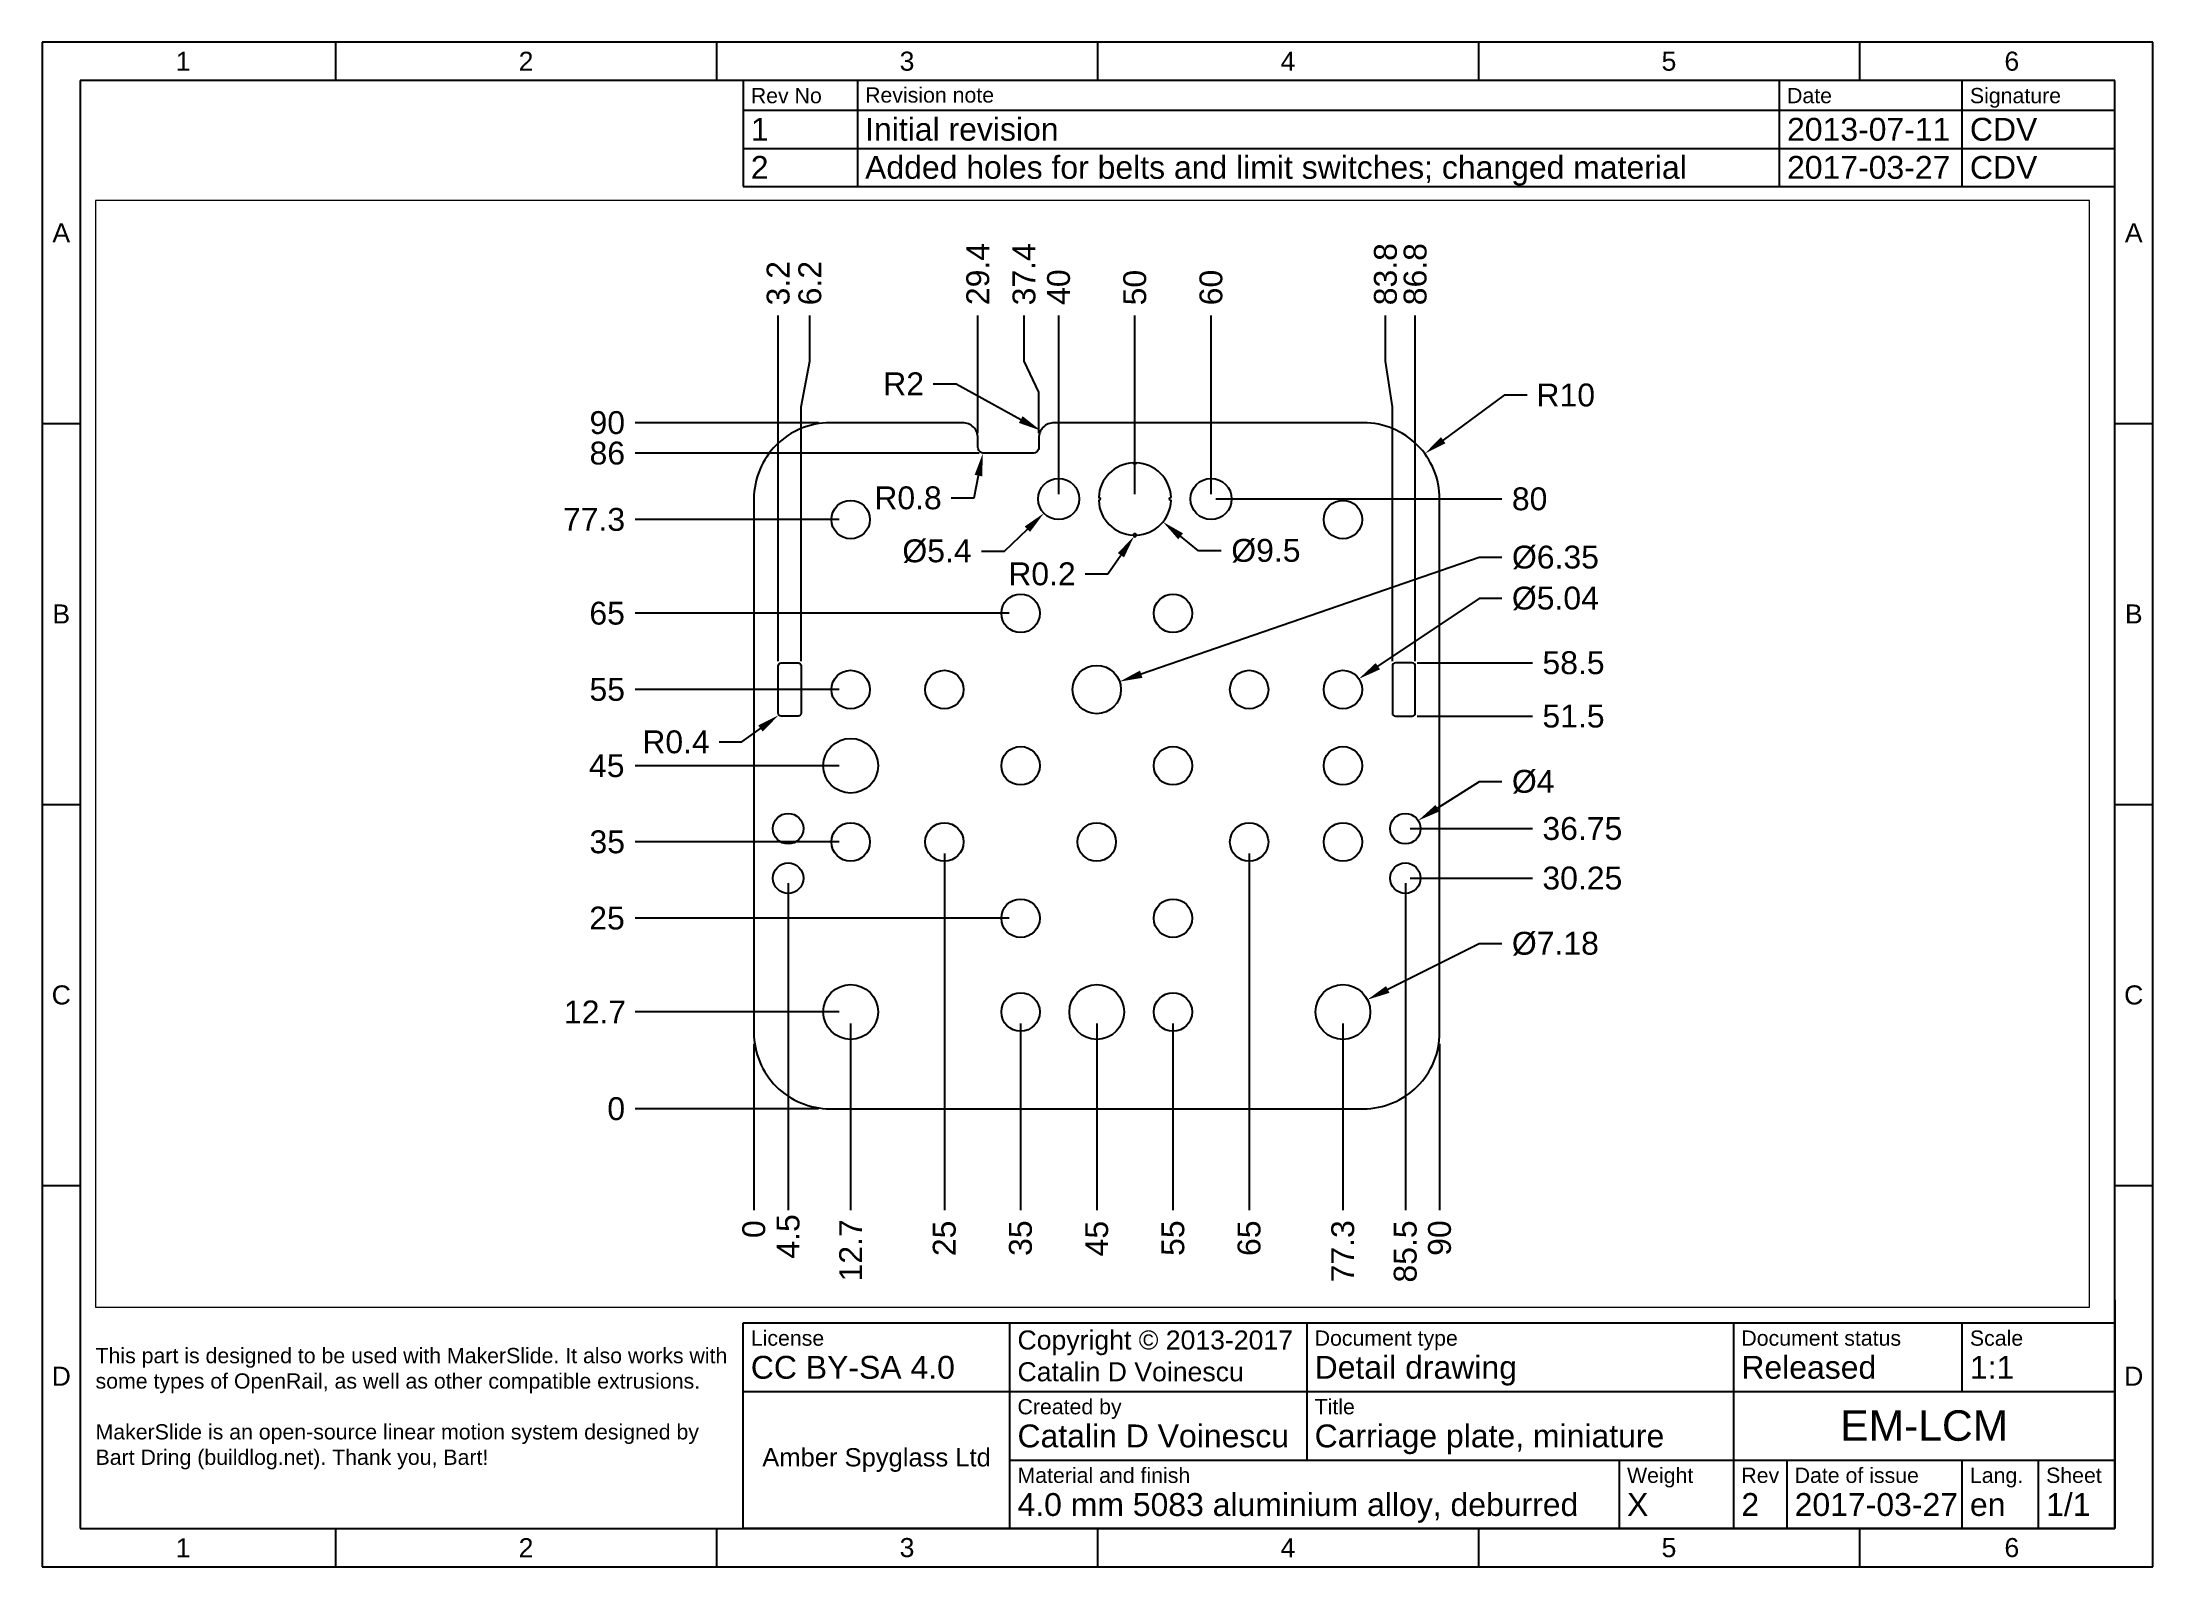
# Paper-space layout 'Sheet1' of a CAD drawing. Header units: millimetres. Extents: x 15 to 292, y 5 to 205.
# The model-space entities are those that its viewports show. They can reach past a viewport. Long polylines and large blocks are cut down to what shows.
import ezdxf

# ---------------------------------------------------------------- set-up
doc = ezdxf.new("R2010")
doc.units = ezdxf.units.MM
doc.layers.add('Dimensions', color=7, linetype='Continuous')
doc.layers.add('Parts', color=7, linetype='Continuous')
doc.styles.get("Standard").update_dxf_attribs({"font": 'arial.ttf'})
doc.dimstyles.new('ASL', dxfattribs={"dimtxt": 3, "dimasz": 3, "dimexe": 1.25, "dimexo": 0.625, "dimgap": 1.5, "dimtad": 0, "dimtoh": 1, "dimdsep": 46, "dimtxsty": 'Standard', "dimcen": 0, "dimazin": 2, "dimtfac": 1, "dimtofl": 0, "dimtmove": 0, "dimatfit": 3, "dimfxl": 1, "dimarcsym": 0})
doc.dimstyles.new('Copy of Standard', dxfattribs={"dimtxt": 3, "dimasz": 3, "dimexe": 3, "dimexo": 1.5, "dimgap": 1.5, "dimtad": 0, "dimtoh": 1, "dimdsep": 46, "dimtxsty": 'Standard', "dimcen": 0, "dimadec": 0, "dimazin": 2, "dimtfac": 1, "dimtofl": 0, "dimtmove": 0, "dimatfit": 3, "dimfxl": 1, "dimtolj": 1, "dimtzin": 0, "dimarcsym": 0})
doc.dimstyles.new('ISO-25', dxfattribs={"dimtxt": 2.5, "dimasz": 2.5, "dimexe": 1.25, "dimexo": 0.625, "dimtad": 1, "dimtxsty": 'Standard', "dimcen": 2.5, "dimadec": 0, "dimazin": 0, "dimtfac": 1, "dimtmove": 0, "dimatfit": 3, "dimfxl": 1, "dimarcsym": 0})

# ---------------------------------------------------------------- blocks, each defined once
blk = doc.blocks.new('*D75')
at = {"layer": 'Defpoints', "color": 0}
for p in [(12.7, 12.7), (0, 0), (12.7, -13.32)]:
    blk.add_point(p, dxfattribs=at)
at = {"layer": 'Dimensions', "color": 0, "lineweight": -2}
blk.add_line((12.7, 11.2), (12.7, -13.32), dxfattribs=at)
at = {"layer": 'Dimensions', "color": 0, "insert": (12.7, -18.57), "char_height": 3, "attachment_point": 5, "rotation": 90}
blk.add_mtext('\\A1;12.7', dxfattribs=at)
blk = doc.blocks.new('*D76')
at = {"layer": 'Defpoints', "color": 0}
for p in [(25, 35), (0, 0), (25, -13.32)]:
    blk.add_point(p, dxfattribs=at)
at = {"layer": 'Dimensions', "color": 0, "lineweight": -2}
blk.add_line((25, 33.5), (25, -13.32), dxfattribs=at)
at = {"layer": 'Dimensions', "color": 0, "insert": (25, -17), "char_height": 3, "attachment_point": 5, "rotation": 90}
blk.add_mtext('\\A1;25', dxfattribs=at)
blk = doc.blocks.new('*D77')
at = {"layer": 'Defpoints', "color": 0}
for p in [(35, 12.7), (0, 0), (35, -13.32)]:
    blk.add_point(p, dxfattribs=at)
at = {"layer": 'Dimensions', "color": 0, "lineweight": -2}
blk.add_line((35, 11.2), (35, -13.32), dxfattribs=at)
at = {"layer": 'Dimensions', "color": 0, "insert": (35, -16.97), "char_height": 3, "attachment_point": 5, "rotation": 90}
blk.add_mtext('\\A1;35', dxfattribs=at)
blk = doc.blocks.new('*D78')
at = {"layer": 'Defpoints', "color": 0}
for p in [(45, 12.7), (0, 0), (45, -13.32)]:
    blk.add_point(p, dxfattribs=at)
at = {"layer": 'Dimensions', "color": 0, "lineweight": -2}
blk.add_line((45, 11.2), (45, -13.32), dxfattribs=at)
at = {"layer": 'Dimensions', "color": 0, "insert": (45, -17.03), "char_height": 3, "attachment_point": 5, "rotation": 90}
blk.add_mtext('\\A1;45', dxfattribs=at)
blk = doc.blocks.new('*D79')
at = {"layer": 'Defpoints', "color": 0}
for p in [(55, 12.7), (0, 0), (55, -13.32)]:
    blk.add_point(p, dxfattribs=at)
at = {"layer": 'Dimensions', "color": 0, "lineweight": -2}
blk.add_line((55, 11.2), (55, -13.32), dxfattribs=at)
at = {"layer": 'Dimensions', "color": 0, "insert": (55, -16.97), "char_height": 3, "attachment_point": 5, "rotation": 90}
blk.add_mtext('\\A1;55', dxfattribs=at)
blk = doc.blocks.new('*D80')
at = {"layer": 'Defpoints', "color": 0}
for p in [(12.7, 12.7), (0, 0), (12.7, -13.32)]:
    blk.add_point(p, dxfattribs=at)
at = {"layer": 'Dimensions', "color": 0, "lineweight": -2}
blk.add_line((12.7, 11.2), (12.7, -13.32), dxfattribs=at)
at = {"layer": 'Dimensions', "color": 0, "insert": (12.7, -18.57), "char_height": 3, "attachment_point": 5, "rotation": 90}
blk.add_mtext('\\A1;12.7', dxfattribs=at)
blk = doc.blocks.new('*D81')
at = {"layer": 'Defpoints', "color": 0}
for p in [(65, 35), (0, 0), (65, -13.32)]:
    blk.add_point(p, dxfattribs=at)
at = {"layer": 'Dimensions', "color": 0, "lineweight": -2}
blk.add_line((65, 33.5), (65, -13.32), dxfattribs=at)
at = {"layer": 'Dimensions', "color": 0, "insert": (65, -16.98), "char_height": 3, "attachment_point": 5, "rotation": 90}
blk.add_mtext('\\A1;65', dxfattribs=at)
blk = doc.blocks.new('*D82')
at = {"layer": 'Defpoints', "color": 0}
for p in [(-15.6, 45), (12.7, 45), (0, 0)]:
    blk.add_point(p, dxfattribs=at)
at = {"layer": 'Dimensions', "color": 0, "lineweight": -2}
blk.add_line((11.2, 45), (-15.6, 45), dxfattribs=at)
at = {"layer": 'Dimensions', "color": 0, "insert": (-19.31, 45), "char_height": 3, "attachment_point": 5}
blk.add_mtext('\\A1;45', dxfattribs=at)
blk = doc.blocks.new('*D72')
at = {"layer": 'Defpoints', "color": 0}
for p in [(88.05, 85.94), (80, 80)]:
    blk.add_point(p, dxfattribs=at)
at = {"layer": 'Dimensions', "color": 0, "lineweight": -2}
for p, q in [((98.47, 93.62), (90.46, 87.72)), ((101.47, 93.62), (98.47, 93.62))]:
    blk.add_line(p, q, dxfattribs=at)
at = {"layer": 'Dimensions', "color": 0}
blk.add_solid([(90.17, 88.12), (90.76, 87.31), (88.05, 85.94)], dxfattribs=at)
at = {"layer": 'Dimensions', "color": 0, "insert": (106.55, 93.62), "char_height": 3, "attachment_point": 5}
blk.add_mtext('\\A1;R10', dxfattribs=at)
blk = doc.blocks.new('*D83')
at = {"layer": 'Defpoints', "color": 0}
for p in [(77.3, 12.7), (0, 0), (77.3, -13.32)]:
    blk.add_point(p, dxfattribs=at)
at = {"layer": 'Dimensions', "color": 0, "lineweight": -2}
blk.add_line((77.3, 11.2), (77.3, -13.32), dxfattribs=at)
at = {"layer": 'Dimensions', "color": 0, "insert": (77.3, -18.7), "char_height": 3, "attachment_point": 5, "rotation": 90}
blk.add_mtext('\\A1;77.3', dxfattribs=at)
blk = doc.blocks.new('*D84')
at = {"layer": 'Defpoints', "color": 0}
for p in [(0, 10), (0, 0), (0, -13.32)]:
    blk.add_point(p, dxfattribs=at)
at = {"layer": 'Dimensions', "color": 0, "lineweight": -2}
blk.add_line((0, 8.5), (0, -13.32), dxfattribs=at)
at = {"layer": 'Dimensions', "color": 0, "insert": (0, -15.79), "char_height": 3, "attachment_point": 5, "rotation": 90}
blk.add_mtext('\\A1;0', dxfattribs=at)
blk = doc.blocks.new('*D85')
at = {"layer": 'Defpoints', "color": 0}
for p in [(90, 10), (0, 0), (90, -13.32)]:
    blk.add_point(p, dxfattribs=at)
at = {"layer": 'Dimensions', "color": 0, "lineweight": -2}
blk.add_line((90, 8.5), (90, -13.32), dxfattribs=at)
at = {"layer": 'Dimensions', "color": 0, "insert": (90, -16.96), "char_height": 3, "attachment_point": 5, "rotation": 90}
blk.add_mtext('\\A1;90', dxfattribs=at)
blk = doc.blocks.new('*D86')
at = {"layer": 'Defpoints', "color": 0}
for p in [(-15.6, 0), (0, 0), (10, 0)]:
    blk.add_point(p, dxfattribs=at)
at = {"layer": 'Dimensions', "color": 0, "lineweight": -2}
blk.add_line((8.5, 0), (-15.6, 0), dxfattribs=at)
at = {"layer": 'Dimensions', "color": 0, "insert": (-18.07, 0), "char_height": 3, "attachment_point": 5}
blk.add_mtext('\\A1;0', dxfattribs=at)
blk = doc.blocks.new('*D87')
at = {"layer": 'Defpoints', "color": 0}
for p in [(-15.6, 12.7), (12.7, 12.7), (0, 0)]:
    blk.add_point(p, dxfattribs=at)
at = {"layer": 'Dimensions', "color": 0, "lineweight": -2}
blk.add_line((11.2, 12.7), (-15.6, 12.7), dxfattribs=at)
at = {"layer": 'Dimensions', "color": 0, "insert": (-20.85, 12.7), "char_height": 3, "attachment_point": 5}
blk.add_mtext('\\A1;12.7', dxfattribs=at)
blk = doc.blocks.new('*D88')
at = {"layer": 'Defpoints', "color": 0}
for p in [(-15.6, 35), (12.7, 35), (0, 0)]:
    blk.add_point(p, dxfattribs=at)
at = {"layer": 'Dimensions', "color": 0, "lineweight": -2}
blk.add_line((11.2, 35), (-15.6, 35), dxfattribs=at)
at = {"layer": 'Dimensions', "color": 0, "insert": (-19.25, 35), "char_height": 3, "attachment_point": 5}
blk.add_mtext('\\A1;35', dxfattribs=at)
blk = doc.blocks.new('*D89')
at = {"layer": 'Defpoints', "color": 0}
for p in [(-15.6, 25), (35, 25), (0, 0)]:
    blk.add_point(p, dxfattribs=at)
at = {"layer": 'Dimensions', "color": 0, "lineweight": -2}
blk.add_line((33.5, 25), (-15.6, 25), dxfattribs=at)
at = {"layer": 'Dimensions', "color": 0, "insert": (-19.28, 25), "char_height": 3, "attachment_point": 5}
blk.add_mtext('\\A1;25', dxfattribs=at)
blk = doc.blocks.new('*D90')
at = {"layer": 'Defpoints', "color": 0}
for p in [(-15.6, 55), (12.7, 55), (0, 0)]:
    blk.add_point(p, dxfattribs=at)
at = {"layer": 'Dimensions', "color": 0, "lineweight": -2}
blk.add_line((11.2, 55), (-15.6, 55), dxfattribs=at)
at = {"layer": 'Dimensions', "color": 0, "insert": (-19.25, 55), "char_height": 3, "attachment_point": 5}
blk.add_mtext('\\A1;55', dxfattribs=at)
blk = doc.blocks.new('*D91')
at = {"layer": 'Defpoints', "color": 0}
for p in [(-15.6, 65), (35, 65), (0, 0)]:
    blk.add_point(p, dxfattribs=at)
at = {"layer": 'Dimensions', "color": 0, "lineweight": -2}
blk.add_line((33.5, 65), (-15.6, 65), dxfattribs=at)
at = {"layer": 'Dimensions', "color": 0, "insert": (-19.26, 65), "char_height": 3, "attachment_point": 5}
blk.add_mtext('\\A1;65', dxfattribs=at)
blk = doc.blocks.new('*D92')
at = {"layer": 'Defpoints', "color": 0}
for p in [(-15.6, 77.3), (12.7, 77.3), (0, 0)]:
    blk.add_point(p, dxfattribs=at)
at = {"layer": 'Dimensions', "color": 0, "lineweight": -2}
blk.add_line((11.2, 77.3), (-15.6, 77.3), dxfattribs=at)
at = {"layer": 'Dimensions', "color": 0, "insert": (-20.98, 77.3), "char_height": 3, "attachment_point": 5}
blk.add_mtext('\\A1;77.3', dxfattribs=at)
blk = doc.blocks.new('*D93')
at = {"layer": 'Defpoints', "color": 0}
for p in [(-15.6, 90), (10, 90), (0, 0)]:
    blk.add_point(p, dxfattribs=at)
at = {"layer": 'Dimensions', "color": 0, "lineweight": -2}
blk.add_line((8.5, 90), (-15.6, 90), dxfattribs=at)
at = {"layer": 'Dimensions', "color": 0, "insert": (-19.24, 90), "char_height": 3, "attachment_point": 5}
blk.add_mtext('\\A1;90', dxfattribs=at)
blk = doc.blocks.new('*D94')
at = {"layer": 'Defpoints', "color": 0}
for p in [(79.4, 56.4), (75.2, 53.6)]:
    blk.add_point(p, dxfattribs=at)
at = {"layer": 'Dimensions', "color": 0, "lineweight": -2}
for p, q in [((95.17, 66.94), (81.89, 58.07)), ((98.17, 66.94), (95.17, 66.94))]:
    blk.add_line(p, q, dxfattribs=at)
at = {"layer": 'Dimensions', "color": 0}
blk.add_solid([(81.61, 58.48), (82.17, 57.65), (79.4, 56.4)], dxfattribs=at)
at = {"layer": 'Dimensions', "color": 0, "insert": (105.19, 66.94), "char_height": 3, "attachment_point": 5}
blk.add_mtext('\\A1;%%c5.04', dxfattribs=at)
blk = doc.blocks.new('*D99')
at = {"layer": 'Defpoints', "color": 0}
for p in [(86.4, 58.5), (102.17, 58.5), (0, 0)]:
    blk.add_point(p, dxfattribs=at)
at = {"layer": 'Dimensions', "color": 0, "lineweight": -2}
blk.add_line((87.03, 58.5), (102.17, 58.5), dxfattribs=at)
at = {"layer": 'Dimensions', "color": 0, "insert": (107.57, 58.5), "char_height": 3, "attachment_point": 5}
blk.add_mtext('58.5', dxfattribs=at)
blk = doc.blocks.new('*D100')
at = {"layer": 'Defpoints', "color": 0}
for p in [(86.4, 51.5), (102.17, 51.5), (0, 0)]:
    blk.add_point(p, dxfattribs=at)
at = {"layer": 'Dimensions', "color": 0, "lineweight": -2}
blk.add_line((87.03, 51.5), (102.17, 51.5), dxfattribs=at)
at = {"layer": 'Dimensions', "color": 0, "insert": (107.57, 51.5), "char_height": 3, "attachment_point": 5}
blk.add_mtext('51.5', dxfattribs=at)
blk = doc.blocks.new('*D101')
at = {"layer": 'Defpoints', "color": 0}
for p in [(85.5, 36.75), (102.17, 36.75), (0, 0)]:
    blk.add_point(p, dxfattribs=at)
at = {"layer": 'Dimensions', "color": 0, "lineweight": -2}
blk.add_line((86.12, 36.75), (102.17, 36.75), dxfattribs=at)
at = {"layer": 'Dimensions', "color": 0, "insert": (108.73, 36.75), "char_height": 3, "attachment_point": 5}
blk.add_mtext('36.75', dxfattribs=at)
blk = doc.blocks.new('*D102')
at = {"layer": 'Defpoints', "color": 0}
for p in [(85.5, 30.25), (102.17, 30.25), (0, 0)]:
    blk.add_point(p, dxfattribs=at)
at = {"layer": 'Dimensions', "color": 0, "lineweight": -2}
blk.add_line((86.12, 30.25), (102.17, 30.25), dxfattribs=at)
at = {"layer": 'Dimensions', "color": 0, "insert": (108.73, 30.25), "char_height": 3, "attachment_point": 5}
blk.add_mtext('30.25', dxfattribs=at)
blk = doc.blocks.new('*D107')
at = {"layer": 'Defpoints', "color": 0}
for p in [(3.2, 104.09), (3.2, 58.1), (0, 0)]:
    blk.add_point(p, dxfattribs=at)
at = {"layer": 'Dimensions', "color": 0, "lineweight": -2}
blk.add_line((3.2, 58.72), (3.2, 104.09), dxfattribs=at)
at = {"layer": 'Dimensions', "color": 0, "insert": (3.2, 108.3), "char_height": 3, "attachment_point": 5, "rotation": 90}
blk.add_mtext('3.2', dxfattribs=at)
blk = doc.blocks.new('*D108')
at = {"layer": 'Defpoints', "color": 0}
for p in [(7.36, 104.09), (6.2, 58.1), (0, 0)]:
    blk.add_point(p, dxfattribs=at)
at = {"layer": 'Dimensions', "color": 0, "lineweight": -2}
for p, q in [((7.36, 98.09), (7.36, 104.09)), ((6.2, 92.09), (7.36, 98.09)), ((6.2, 58.72), (6.2, 92.09))]:
    blk.add_line(p, q, dxfattribs=at)
at = {"layer": 'Dimensions', "color": 0, "insert": (7.36, 108.32), "char_height": 3, "attachment_point": 5, "rotation": 90}
blk.add_mtext('6.2', dxfattribs=at)
blk = doc.blocks.new('*D113')
at = {"layer": 'Defpoints', "color": 0}
for p in [(82.9, 104.09), (83.8, 58.1), (0, 0)]:
    blk.add_point(p, dxfattribs=at)
at = {"layer": 'Dimensions', "color": 0, "lineweight": -2}
for p, q in [((82.9, 98.09), (82.9, 104.09)), ((83.8, 92.09), (82.9, 98.09)), ((83.8, 58.72), (83.8, 92.09))]:
    blk.add_line(p, q, dxfattribs=at)
at = {"layer": 'Dimensions', "color": 0, "insert": (82.9, 109.49), "char_height": 3, "attachment_point": 5, "rotation": 90}
blk.add_mtext('83.8', dxfattribs=at)
blk = doc.blocks.new('*D114')
at = {"layer": 'Defpoints', "color": 0}
for p in [(86.8, 104.09), (86.8, 58.1), (0, 0)]:
    blk.add_point(p, dxfattribs=at)
at = {"layer": 'Dimensions', "color": 0, "lineweight": -2}
blk.add_line((86.8, 58.72), (86.8, 104.09), dxfattribs=at)
at = {"layer": 'Dimensions', "color": 0, "insert": (86.8, 109.49), "char_height": 3, "attachment_point": 5, "rotation": 90}
blk.add_mtext('86.8', dxfattribs=at)
blk = doc.blocks.new('*D121')
at = {"layer": 'Defpoints', "color": 0}
for p in [(3.28, 51.66), (3.6, 51.9)]:
    blk.add_point(p, dxfattribs=at)
at = {"layer": 'Dimensions', "color": 0, "lineweight": -2}
for p, q in [((-1.57, 48.12), (0.85, 49.89)), ((-4.57, 48.12), (-1.57, 48.12))]:
    blk.add_line(p, q, dxfattribs=at)
at = {"layer": 'Dimensions', "color": 0}
blk.add_solid([(1.15, 49.49), (0.56, 50.3), (3.28, 51.66)], dxfattribs=at)
at = {"layer": 'Dimensions', "color": 0, "insert": (-10.22, 48.12), "char_height": 3, "attachment_point": 5}
blk.add_mtext('R0.4', dxfattribs=at)
blk = doc.blocks.new('*D124')
at = {"layer": 'Defpoints', "color": 0}
for p in [(48, 56.04), (42, 53.96)]:
    blk.add_point(p, dxfattribs=at)
at = {"layer": 'Dimensions', "color": 0, "lineweight": -2}
for p, q in [((95.17, 72.32), (50.84, 57.02)), ((98.17, 72.32), (95.17, 72.32))]:
    blk.add_line(p, q, dxfattribs=at)
at = {"layer": 'Dimensions', "color": 0}
blk.add_solid([(50.67, 57.49), (51, 56.54), (48, 56.04)], dxfattribs=at)
at = {"layer": 'Dimensions', "color": 0, "insert": (105.2, 72.32), "char_height": 3, "attachment_point": 5}
blk.add_mtext('%%c6.35', dxfattribs=at)
blk = doc.blocks.new('*D125')
at = {"layer": 'Defpoints', "color": 0}
for p in [(80.51, 14.31), (74.09, 11.09)]:
    blk.add_point(p, dxfattribs=at)
at = {"layer": 'Dimensions', "color": 0, "lineweight": -2}
for p, q in [((95.17, 21.66), (83.19, 15.65)), ((98.17, 21.66), (95.17, 21.66))]:
    blk.add_line(p, q, dxfattribs=at)
at = {"layer": 'Dimensions', "color": 0}
blk.add_solid([(82.97, 16.1), (83.42, 15.21), (80.51, 14.31)], dxfattribs=at)
at = {"layer": 'Dimensions', "color": 0, "insert": (105.19, 21.66), "char_height": 3, "attachment_point": 5}
blk.add_mtext('%%c7.18', dxfattribs=at)
blk = doc.blocks.new('*D126')
at = {"layer": 'Defpoints', "color": 0}
for p in [(29.4, 104.09), (29.4, 88), (0, 0)]:
    blk.add_point(p, dxfattribs=at)
at = {"layer": 'Dimensions', "color": 0, "lineweight": -2}
blk.add_line((29.4, 88.62), (29.4, 104.09), dxfattribs=at)
at = {"layer": 'Dimensions', "color": 0, "insert": (29.4, 109.51), "char_height": 3, "attachment_point": 5, "rotation": 90}
blk.add_mtext('29.4', dxfattribs=at)
blk = doc.blocks.new('*D127')
at = {"layer": 'Defpoints', "color": 0}
for p in [(35.46, 104.09), (37.4, 88), (0, 0)]:
    blk.add_point(p, dxfattribs=at)
at = {"layer": 'Dimensions', "color": 0, "lineweight": -2}
for p, q in [((35.46, 98.09), (35.46, 104.09)), ((37.4, 94), (35.46, 98.09)), ((37.4, 88.62), (37.4, 94))]:
    blk.add_line(p, q, dxfattribs=at)
at = {"layer": 'Dimensions', "color": 0, "insert": (35.46, 109.48), "char_height": 3, "attachment_point": 5, "rotation": 90}
blk.add_mtext('37.4', dxfattribs=at)
blk = doc.blocks.new('*D128')
at = {"layer": 'Defpoints', "color": 0}
for p in [(-15.6, 86), (30.2, 86), (0, 0)]:
    blk.add_point(p, dxfattribs=at)
at = {"layer": 'Dimensions', "color": 0, "lineweight": -2}
blk.add_line((29.57, 86), (-15.6, 86), dxfattribs=at)
at = {"layer": 'Dimensions', "color": 0, "insert": (-19.24, 86), "char_height": 3, "attachment_point": 5}
blk.add_mtext('86', dxfattribs=at)
blk = doc.blocks.new('*D130')
at = {"layer": 'Defpoints', "color": 0}
for p in [(40, 104.09), (40, 80), (0, 0)]:
    blk.add_point(p, dxfattribs=at)
at = {"layer": 'Dimensions', "color": 0, "lineweight": -2}
blk.add_line((40, 80.62), (40, 104.09), dxfattribs=at)
at = {"layer": 'Dimensions', "color": 0, "insert": (40, 107.79), "char_height": 3, "attachment_point": 5, "rotation": 90}
blk.add_mtext('40', dxfattribs=at)
blk = doc.blocks.new('*D131')
at = {"layer": 'Defpoints', "color": 0}
for p in [(50, 104.09), (50, 80), (0, 0)]:
    blk.add_point(p, dxfattribs=at)
at = {"layer": 'Dimensions', "color": 0, "lineweight": -2}
blk.add_line((50, 80.62), (50, 104.09), dxfattribs=at)
at = {"layer": 'Dimensions', "color": 0, "insert": (50, 107.73), "char_height": 3, "attachment_point": 5, "rotation": 90}
blk.add_mtext('50', dxfattribs=at)
blk = doc.blocks.new('*D132')
at = {"layer": 'Defpoints', "color": 0}
for p in [(60, 104.09), (60, 80), (0, 0)]:
    blk.add_point(p, dxfattribs=at)
at = {"layer": 'Dimensions', "color": 0, "lineweight": -2}
blk.add_line((60, 80.62), (60, 104.09), dxfattribs=at)
at = {"layer": 'Dimensions', "color": 0, "insert": (60, 107.74), "char_height": 3, "attachment_point": 5, "rotation": 90}
blk.add_mtext('60', dxfattribs=at)
blk = doc.blocks.new('*D133')
at = {"layer": 'Defpoints', "color": 0}
for p in [(60, 80), (98.17, 80), (0, 0)]:
    blk.add_point(p, dxfattribs=at)
at = {"layer": 'Dimensions', "color": 0, "lineweight": -2}
blk.add_line((60.63, 80), (98.17, 80), dxfattribs=at)
at = {"layer": 'Dimensions', "color": 0, "insert": (101.81, 80), "char_height": 3, "attachment_point": 5}
blk.add_mtext('80', dxfattribs=at)
blk = doc.blocks.new('*D134')
at = {"layer": 'Defpoints', "color": 0}
for p in [(30.05, 86.01), (30.2, 86.8)]:
    blk.add_point(p, dxfattribs=at)
at = {"layer": 'Dimensions', "color": 0, "lineweight": -2}
for p, q in [((28.9, 80.13), (29.47, 83.07)), ((25.9, 80.13), (28.9, 80.13))]:
    blk.add_line(p, q, dxfattribs=at)
at = {"layer": 'Dimensions', "color": 0}
blk.add_solid([(29.96, 82.97), (28.98, 83.17), (30.05, 86.01)], dxfattribs=at)
at = {"layer": 'Dimensions', "color": 0, "insert": (20.23, 80.13), "char_height": 3, "attachment_point": 5}
blk.add_mtext('R0.8', dxfattribs=at)
blk = doc.blocks.new('*D135')
at = {"layer": 'Defpoints', "color": 0}
for p in [(37.65, 88.97), (39.4, 88)]:
    blk.add_point(p, dxfattribs=at)
at = {"layer": 'Dimensions', "color": 0, "lineweight": -2}
for p, q in [((23.55, 95.11), (26.55, 95.11)), ((26.55, 95.11), (35.03, 90.42))]:
    blk.add_line(p, q, dxfattribs=at)
at = {"layer": 'Dimensions', "color": 0}
blk.add_solid([(34.78, 89.98), (35.27, 90.86), (37.65, 88.97)], dxfattribs=at)
at = {"layer": 'Dimensions', "color": 0, "insert": (19.65, 95.11), "char_height": 3, "attachment_point": 5}
blk.add_mtext('R2', dxfattribs=at)
blk = doc.blocks.new('*D136')
at = {"layer": 'Defpoints', "color": 0}
for p in [(41.94, 81.87), (38.06, 78.13)]:
    blk.add_point(p, dxfattribs=at)
at = {"layer": 'Dimensions', "color": 0, "lineweight": -2}
for p, q in [((32.88, 73.14), (35.9, 76.04)), ((29.88, 73.14), (32.88, 73.14))]:
    blk.add_line(p, q, dxfattribs=at)
at = {"layer": 'Dimensions', "color": 0}
blk.add_solid([(36.24, 75.68), (35.55, 76.4), (38.06, 78.13)], dxfattribs=at)
at = {"layer": 'Dimensions', "color": 0, "insert": (24.03, 73.14), "char_height": 3, "attachment_point": 5}
blk.add_mtext('%%c5.4', dxfattribs=at)
blk = doc.blocks.new('*D139')
at = {"layer": 'Defpoints', "color": 0}
for p in [(4.5, 30.25), (0, 0), (4.5, -13.32)]:
    blk.add_point(p, dxfattribs=at)
at = {"layer": 'Dimensions', "color": 0, "lineweight": -2}
blk.add_line((4.5, 29.62), (4.5, -13.32), dxfattribs=at)
at = {"layer": 'Dimensions', "color": 0, "insert": (4.5, -16.74), "char_height": 3, "attachment_point": 5, "rotation": 90}
blk.add_mtext('4.5', dxfattribs=at)
blk = doc.blocks.new('*D140')
at = {"layer": 'Defpoints', "color": 0}
for p in [(85.5, 30.25), (0, 0), (85.5, -13.32)]:
    blk.add_point(p, dxfattribs=at)
at = {"layer": 'Dimensions', "color": 0, "lineweight": -2}
blk.add_line((85.5, 29.62), (85.5, -13.32), dxfattribs=at)
at = {"layer": 'Dimensions', "color": 0, "insert": (85.5, -18.72), "char_height": 3, "attachment_point": 5, "rotation": 90}
blk.add_mtext('85.5', dxfattribs=at)
blk = doc.blocks.new('*D144')
at = {"layer": 'Defpoints', "color": 0}
for p in [(49.89, 75.09), (50, 75.25)]:
    blk.add_point(p, dxfattribs=at)
at = {"layer": 'Dimensions', "color": 0, "lineweight": -2}
for p, q in [((46.46, 70.16), (48.17, 72.62)), ((43.46, 70.16), (46.46, 70.16))]:
    blk.add_line(p, q, dxfattribs=at)
blk.add_arc((50, 75.25), 0.2, 178.7937, 55.1725, dxfattribs=at)
at = {"layer": 'Dimensions', "color": 0}
blk.add_solid([(48.58, 72.34), (47.76, 72.91), (49.89, 75.09)], dxfattribs=at)
at = {"layer": 'Dimensions', "color": 0, "insert": (37.81, 70.16), "char_height": 3, "attachment_point": 5}
blk.add_mtext('\\A1;R0.2', dxfattribs=at)
blk = doc.blocks.new('*D145')
at = {"layer": 'Defpoints', "color": 0}
for p in [(46.32, 83), (53.68, 77)]:
    blk.add_point(p, dxfattribs=at)
at = {"layer": 'Dimensions', "color": 0, "lineweight": -2}
for p, q in [((58.33, 73.2), (56, 75.1)), ((61.33, 73.2), (58.33, 73.2))]:
    blk.add_line(p, q, dxfattribs=at)
at = {"layer": 'Dimensions', "color": 0}
blk.add_solid([(56.32, 75.49), (55.69, 74.71), (53.68, 77)], dxfattribs=at)
at = {"layer": 'Dimensions', "color": 0, "insert": (67.2, 73.2), "char_height": 3, "attachment_point": 5}
blk.add_mtext('\\A1;%%c9.5', dxfattribs=at)
blk = doc.blocks.new('*D146')
at = {"layer": 'Defpoints', "color": 0}
for p in [(87.19, 37.82), (83.81, 35.68)]:
    blk.add_point(p, dxfattribs=at)
at = {"layer": 'Dimensions', "color": 0, "lineweight": -2}
for p, q in [((95.17, 42.9), (89.72, 39.44)), ((98.17, 42.9), (95.17, 42.9))]:
    blk.add_line(p, q, dxfattribs=at)
at = {"layer": 'Dimensions', "color": 0}
blk.add_solid([(89.45, 39.86), (89.99, 39.01), (87.19, 37.82)], dxfattribs=at)
at = {"layer": 'Dimensions', "color": 0, "insert": (102.28, 42.9), "char_height": 3, "attachment_point": 5}
blk.add_mtext('%%c4', dxfattribs=at)

msp = doc.modelspace()

# ---------------------------------------------------------------- linework, layer by layer
at = {"layer": 'Parts'}
for points in [[(27.4, 90), (10, 90, 0.4142136), (0, 80), (0, 10, 0.4142136), (10, 0), (80, 0, 0.4142136), (90, 10), (90, 80, 0.4142136), (80, 90), (39.4, 90, 0.4142136), (37.4, 88), (37.4, 86.8, -0.4142136), (36.6, 86), (30.2, 86, -0.4142136), (29.4, 86.8), (29.4, 88, 0.4142136)], [(54.746, 80.2, 0.3897567), (50.2, 84.746, -0.9791644), (49.8, 84.746, 0.3897567), (45.254, 80.2, -0.9791644), (45.254, 79.8, 0.3897567), (49.8, 75.254, -0.9791644), (50.2, 75.254, 0.3897567), (54.746, 79.8, -0.9791644)], [(5.8, 51.5), (3.6, 51.5, -0.4142136), (3.2, 51.9), (3.2, 58.1, -0.4142136), (3.6, 58.5), (5.8, 58.5, -0.4142136), (6.2, 58.1), (6.2, 51.9, -0.4142136)], [(84.2, 51.5), (86.4, 51.5, 0.4142136), (86.8, 51.9), (86.8, 58.1, 0.4142136), (86.4, 58.5), (84.2, 58.5, 0.4142136), (83.8, 58.1), (83.8, 51.9, 0.4142136)]]:
    msp.add_lwpolyline(points, format="xyb", close=True, dxfattribs=at)
for centre, radius in [((40, 80), 2.7), ((60, 80), 2.7), ((12.7, 77.3), 2.52), ((77.3, 77.3), 2.52), ((35, 65), 2.52), ((55, 65), 2.52), ((45, 55), 3.175), ((12.7, 55), 2.52), ((25, 55), 2.52), ((65, 55), 2.52), ((77.3, 55), 2.52), ((12.7, 45), 3.59), ((35, 45), 2.52), ((55, 45), 2.52), ((77.3, 45), 2.52), ((4.5, 36.75), 2), ((12.7, 35), 2.52), ((25, 35), 2.52), ((45, 35), 2.52), ((65, 35), 2.52), ((77.3, 35), 2.52), ((85.5, 36.75), 2), ((4.5, 30.25), 2), ((85.5, 30.25), 2), ((35, 25), 2.52), ((55, 25), 2.52), ((12.7, 12.7), 3.59), ((35, 12.7), 2.52), ((45, 12.7), 3.59), ((55, 12.7), 2.52), ((77.3, 12.7), 3.59)]:
    msp.add_circle(centre, radius, dxfattribs=at)

# ---------------------------------------------------------------- dimensions: what is measured, and where the dimension line sits
at = {"layer": 'Dimensions'}
for feature_location, offset, dtype, dimstyle, picture, middle in [((29.4, 88), (0, 16.094), 1, 'ASL', '*D126', (29.4, 109.506)), ((83.8, 58.1), (-0.902, 45.994), 1, 'ASL', '*D113', (82.898, 109.491)), ((86.8, 58.1), (0, 45.994), 1, 'ASL', '*D114', (86.8, 109.491)), ((37.4, 88), (-1.942, 16.094), 1, 'ASL', '*D127', (35.458, 109.479)), ((6.2, 58.1), (1.163, 45.994), 1, 'ASL', '*D108', (7.363, 108.315)), ((3.2, 58.1), (0, 45.994), 1, 'ASL', '*D107', (3.2, 108.305)), ((40, 80), (0, 24.094), 1, 'ASL', '*D130', (40, 107.795)), ((60, 80), (0, 24.094), 1, 'ASL', '*D132', (60, 107.744)), ((50, 80), (0, 24.094), 1, 'ASL', '*D131', (50, 107.735)), ((10, 90), (-25.595, 0), 0, 'Copy of Standard', '*D93', (-19.236, 90)), ((30.2, 86), (-45.795, 0), 0, 'ASL', '*D128', (-19.243, 86)), ((60, 80), (38.167, 0), 0, 'ASL', '*D133', (101.809, 80)), ((12.7, 77.3), (-28.295, 0), 0, 'Copy of Standard', '*D92', (-20.976, 77.3)), ((35, 65), (-50.595, 0), 0, 'Copy of Standard', '*D91', (-19.261, 65)), ((86.4, 58.5), (15.766, 0), 0, 'ASL', '*D99', (107.569, 58.5)), ((12.7, 55), (-28.295, 0), 0, 'Copy of Standard', '*D90', (-19.252, 55)), ((86.4, 51.5), (15.766, 0), 0, 'ASL', '*D100', (107.569, 51.5)), ((12.7, 45), (-28.295, 0), 0, 'Copy of Standard', '*D82', (-19.312, 45)), ((12.7, 35), (-28.295, 0), 0, 'Copy of Standard', '*D88', (-19.251, 35)), ((85.5, 36.75), (16.666, 0), 0, 'ASL', '*D101', (108.731, 36.75)), ((25, 35), (0, -48.318), 1, 'Copy of Standard', '*D76', (25, -17)), ((65, 35), (0, -48.318), 1, 'Copy of Standard', '*D81', (65, -16.984)), ((85.5, 30.25), (16.666, 0), 0, 'ASL', '*D102', (108.731, 30.25)), ((4.5, 30.25), (0, -43.568), 1, 'ISO-25', '*D139', (4.5, -16.742)), ((85.5, 30.25), (0, -43.568), 1, 'ASL', '*D140', (85.5, -18.722)), ((35, 25), (-50.595, 0), 0, 'Copy of Standard', '*D89', (-19.278, 25)), ((12.7, 12.7), (-28.295, 0), 0, 'Copy of Standard', '*D87', (-20.845, 12.7)), ((12.7, 12.7), (0, -26.018), 1, 'Copy of Standard', '*D75', (12.7, -18.568)), ((35, 12.7), (0, -26.018), 1, 'Copy of Standard', '*D77', (35, -16.973)), ((45, 12.7), (0, -26.018), 1, 'Copy of Standard', '*D78', (45, -17.035)), ((55, 12.7), (0, -26.018), 1, 'Copy of Standard', '*D79', (55, -16.975)), ((12.7, 12.7), (0, -26.018), 1, 'Copy of Standard', '*D80', (12.7, -18.568)), ((77.3, 12.7), (0, -26.018), 1, 'Copy of Standard', '*D83', (77.3, -18.698)), ((0, 10), (0, -23.317975363), 1, 'Copy of Standard', '*D84', (0, -15.794475363)), ((90, 10), (0, -23.318), 1, 'Copy of Standard', '*D85', (90, -16.958)), ((10, 0), (-25.595448166, 0), 0, 'Copy of Standard', '*D86', (-18.071948166, 0))]:
    dim = msp.add_ordinate_dim(feature_location=feature_location, offset=offset, dtype=dtype, origin=(0, 0), dimstyle=dimstyle, dxfattribs=at)
    dim.commit()
    dim.dimension.update_dxf_attribs({"geometry": picture, "text_midpoint": middle})
for center, mpoint, dimstyle, picture, middle in [((39.4, 88), (37.65, 88.968), 'ASL', '*D135', (19.65, 95.112)), ((80, 80), (88.048, 85.936), 'Copy of Standard', '*D72', (106.547, 93.624)), ((30.2, 86.8), (30.047, 86.015), 'ASL', '*D134', (20.233, 80.126)), ((50, 75.25), (49.886, 75.086), 'Copy of Standard', '*D144', (37.813, 70.161)), ((3.6, 51.9), (3.277, 51.664), 'ASL', '*D121', (-10.224, 48.124))]:
    dim = msp.add_radius_dim(center=center, mpoint=mpoint, dimstyle=dimstyle, dxfattribs=at)
    dim.commit()
    dim.dimension.update_dxf_attribs({"geometry": picture, "text_midpoint": middle, "dimtype": 164})
for p1, p2, dimstyle, picture, middle in [((41.944, 81.874), (38.056, 78.126), 'ASL', '*D136', (24.03, 73.14)), ((46.321, 83.004), (53.679, 76.996), 'Copy of Standard', '*D145', (67.198, 73.201)), ((41.999, 53.964), (48.001, 56.036), 'ASL', '*D124', (105.202, 72.323)), ((75.205, 53.6), (79.395, 56.4), 'Copy of Standard', '*D94', (105.185, 66.939)), ((83.813, 35.676), (87.187, 37.824), 'ASL', '*D146', (102.275, 42.904)), ((74.091, 11.091), (80.509, 14.309), 'ASL', '*D125', (105.194, 21.657))]:
    dim = msp.add_diameter_dim_2p(p1=p1, p2=p2, dimstyle=dimstyle, dxfattribs=at)
    dim.commit()
    dim.dimension.update_dxf_attribs({"geometry": picture, "text_midpoint": middle, "dimtype": 163})

psp = doc.layouts.new('Sheet1')

# ---------------------------------------------------------------- linework, layer by layer
for p, q in [((292, 205), (15, 205)), ((15, 205), (15, 5)), ((53.5, 205), (53.5, 200)), ((103.5, 205), (103.5, 200)), ((153.5, 205), (153.5, 200)), ((203.5, 205), (203.5, 200)), ((253.5, 205), (253.5, 200)), ((292, 5), (292, 205)), ((287, 200), (20, 200)), ((20, 200), (20, 10)), ((107, 200.08), (107, 196.08)), ((287, 200), (107, 200)), ((122, 200.08), (122, 196.08)), ((243, 196.08), (243, 200)), ((267, 196.08), (267, 200)), ((287, 10), (287, 200)), ((287, 196.08), (287, 200)), ((107, 196.08), (287, 196.08)), ((107, 196.08), (107, 191.08)), ((122, 196.08), (122, 191.08)), ((243, 191.08), (243, 196.08)), ((267, 191.08), (267, 196.08)), ((287, 191.08), (287, 196.08)), ((107, 191.08), (287, 191.08)), ((107, 191.08), (107, 186.08)), ((122, 191.08), (122, 186.08)), ((243, 186.08), (243, 191.08)), ((267, 186.08), (267, 191.08)), ((107, 186.08), (287, 186.08)), ((15, 155), (20, 155)), ((287, 155), (292, 155)), ((15, 105), (20, 105)), ((287, 105), (292, 105)), ((15, 55), (20, 55)), ((287, 55), (292, 55)), ((287, 40), (287, 10)), ((107, 10), (107, 37)), ((107, 37), (287, 37)), ((142, 10), (142, 37)), ((181, 19), (181, 37)), ((237, 10), (237, 37)), ((267, 28), (267, 37)), ((107, 28), (287, 28)), ((142, 19), (287, 19)), ((222, 10), (222, 19)), ((244, 10), (244, 19)), ((267, 10), (267, 19)), ((277, 10), (277, 19)), ((20, 10), (287, 10)), ((53.5, 10), (53.5, 5)), ((103.5, 10), (103.5, 5)), ((287, 10), (107, 10)), ((107, 10), (287, 10)), ((153.5, 10), (153.5, 5)), ((203.5, 10), (203.5, 5)), ((253.5, 10), (253.5, 5)), ((15, 5), (292, 5))]:
    psp.add_line(p, q)

# ---------------------------------------------------------------- texts
for s, insert, char_height, width, attachment_point in [('{1}', (33.5, 202.5), 2.5, 40, 5), ('{2}', (78.5, 202.5), 2.5, 50, 5), ('{3}', (128.5, 202.5), 2.5, 50, 5), ('{4}', (178.5, 202.5), 2.5, 50, 5), ('{5}', (228.5, 202.5), 2.5, 50, 5), ('{6}', (273.5, 202.5), 2.5, 40, 5), ('{Rev No}', (108, 199), 2, 13, 1), ('{Revision note}', (123, 199.08), 2, 99, 1), ('{Date}', (244, 199), 2, 22, 1), ('{Signature}', (268, 199), 2, 18, 1), ('{1}', (108, 195.08), 3, 13, 1), ('{Initial revision}', (123, 195.08), 3, 99, 1), ('{2013-07-11}', (244, 195.08), 3, 22, 1), ('{CDV}', (268, 195.08), 3, 18, 1), ('{2}', (108, 190.08), 3, 13, 1), ('{Added holes for belts and limit switches; changed material}', (123, 190.08), 3, 118.0514, 1), ('{2017-03-27}', (244, 190.08), 3, 22, 1), ('{CDV}', (268, 190.08), 3, 18, 1), ('{A}', (17.5, 180), 2.5, 5, 5), ('{A}', (289.5, 180), 2.5, 5, 5), ('{B}', (17.5, 130), 2.5, 5, 5), ('{B}', (289.5, 130), 2.5, 5, 5), ('{C}', (17.5, 80), 2.5, 5, 5), ('{C}', (289.5, 80), 2.5, 5, 5), ('{License\\P\\H1.5x;CC BY-SA 4.0}', (108, 36), 2, 33, 1), ('{Copyright © 2013-2017\\PCatalin D Voinescu}', (143, 36), 2.5, 37, 1), ('{Scale\\P\\H1.5x;1:1}', (268, 36), 2, 18, 1), ('{\\PThis part is designed to be used with MakerSlide. It also works with some types of OpenRail, as well as other compatible extrusions.\\P\\PMakerSlide is an open-source linear motion system designed by  Bart Dring (buildlog.net). Thank you, Bart!}', (22, 37.04), 2, 83, 1), ('{Document type\\P\\H1.5x;Detail drawing}', (182, 36), 2, 54, 1), ('{Document status\\P\\H1.5x;Released}', (238, 36), 2, 28, 1), ('{D}', (17.5, 30), 2.5, 5, 5), ('{D}', (289.5, 30), 2.5, 5, 5), ('{Created by\\P\\H1.5x;Catalin D Voinescu}', (143, 27), 2, 37, 1), ('{Title\\P\\H1.5x;Carriage plate, miniature}', (182, 27), 2, 54, 1), ('{EM-LCM}', (262, 23.5), 4, 48, 5), ('{\\H0.8x;Amber Spyglass Ltd}', (124.5, 19), 3, 33, 5), ('{Material and finish\\P\\H1.5x;4.0 mm 5083 aluminium alloy, deburred}', (143, 18), 2, 78, 1), ('{Weight\\P\\H1.5x;X}', (223, 18), 2, 13, 1), ('{Rev\\P\\H1.5x;2}', (238, 18), 2, 6, 1), ('{Date of issue\\P\\H1.5x;2017-03-27}', (245, 18), 2, 21.3076, 1), ('{Lang.\\P\\H1.5x;en}', (268, 18), 2, 8, 1), ('{Sheet\\P\\H1.5x;1/1}', (278, 18), 2, 8, 1), ('{1}', (33.5, 7.5), 2.5, 40, 5), ('{2}', (78.5, 7.5), 2.5, 50, 5), ('{3}', (128.5, 7.5), 2.5, 50, 5), ('{4}', (178.5, 7.5), 2.5, 50, 5), ('{5}', (228.5, 7.5), 2.5, 50, 5), ('{6}', (273.5, 7.5), 2.5, 40, 5)]:
    psp.add_mtext(s, dxfattribs=dict(insert=insert, char_height=char_height, width=width, attachment_point=attachment_point))

# ---------------------------------------------------------------- viewports
at = {"layer": '0', "color": 7}
psp.add_viewport(center=(152.85, 111.63), size=(261.71, 145.1704), view_center_point=(44.446, 46.549), view_height=145.17037, dxfattribs=at)

doc.saveas('drawing.dxf')
